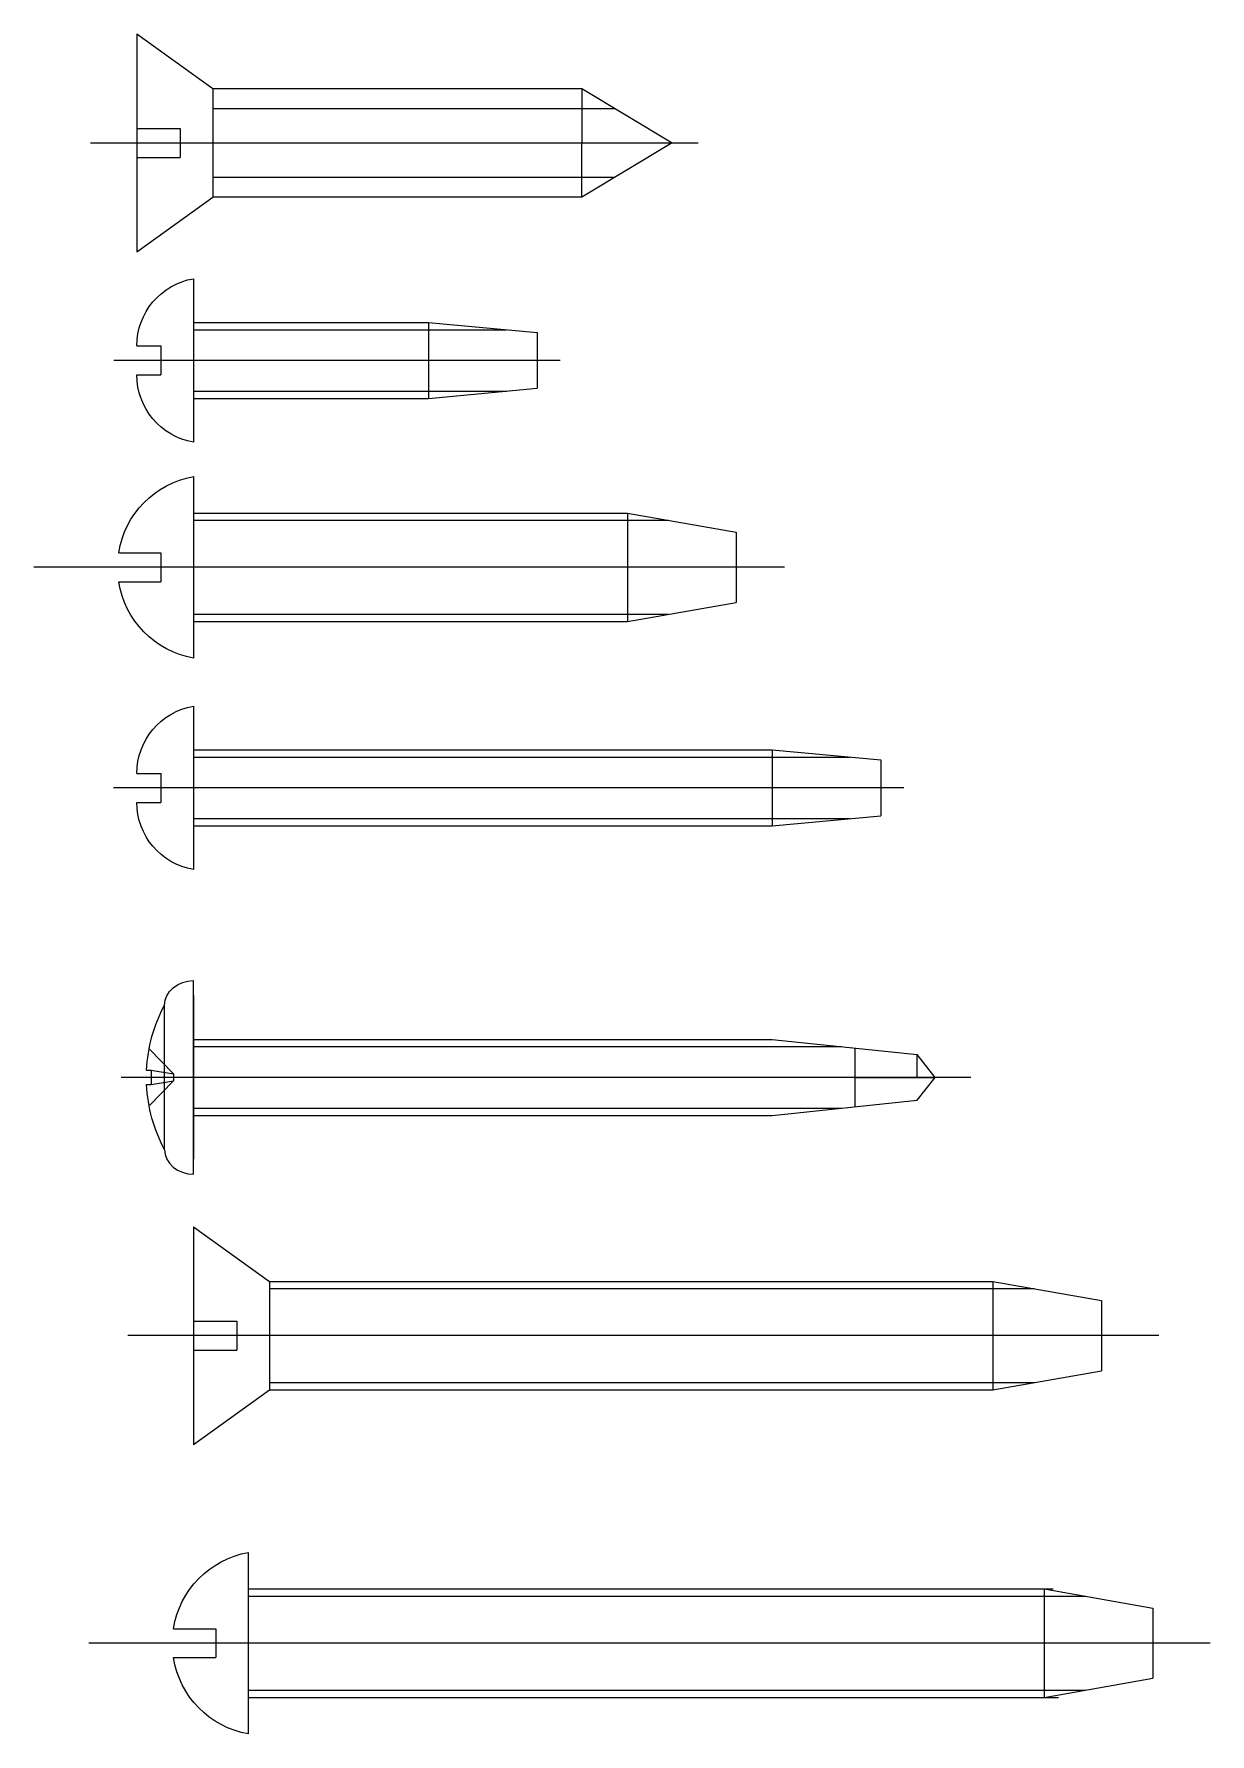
# Model space of a CAD drawing. Extents: x -395 to 1364, y -31 to 719.
# Drawn here: x 157.7 to 222.7, y 526.7 to 620.7 of the extents above; entities that cross this region are included whole.
import ezdxf

# ---------------------------------------------------------------- set-up
doc = ezdxf.new("R2010")
doc.units = 0
doc.layers.get('0').update_dxf_attribs({"linetype": 'CONTINUOUS'})
for name, color, linetype in [('CENTER', 1, 'Continuous'), ('DW', 2, 'Continuous'), ('HIDDEN', 251, 'Continuous')]:
    doc.layers.add(name, color=color, linetype=linetype)

# ---------------------------------------------------------------- blocks, each defined once
blk = doc.blocks.new('_____4_2_19_____10621-80')
for p, q in [((0, 4.52), (0, -4.52)), ((-13, 2.1), (-19, 1.542)), ((0, 2.1), (-13, 2.1)), ((-13, 2.1), (-13, -2.1)), ((-19, 1.542), (-19, -1.542)), ((3.137, 0.8), (1.8, 0.8)), ((1.8, 0.8), (1.8, -0.8)), ((3.137, -0.8), (1.8, -0.8)), ((-13, -2.1), (-19, -1.542)), ((0, -2.1), (-13, -2.1))]:
    blk.add_line(p, q)
for centre, start, end in [((-0.648, 0.791), 0.13276, 80.1459), ((-0.648, -0.791), 279.8541, 359.86724)]:
    blk.add_arc(centre, 3.785, start, end)
at = {"layer": 'CENTER'}
blk.add_line((-20.275, 0), (4.411, 0), dxfattribs=at)
at = {"layer": 'HIDDEN'}
for p, q in [((0, 1.7), (-17.301, 1.7)), ((0, -1.7), (-17.301, -1.7))]:
    blk.add_line(p, q, dxfattribs=at)
blk = doc.blocks.new('_____4_2_38_____10621-80')
for p, q in [((0, 4.52), (0, -4.52)), ((-32, 2.1), (-38, 1.542)), ((0, 2.1), (-32, 2.1)), ((-32, 2.1), (-32, -2.1)), ((-38, 1.542), (-38, -1.542)), ((3.137, 0.8), (1.8, 0.8)), ((1.8, 0.8), (1.8, -0.8)), ((3.137, -0.8), (1.8, -0.8)), ((-32, -2.1), (-38, -1.542)), ((0, -2.1), (-32, -2.1))]:
    blk.add_line(p, q)
for centre, start, end in [((-0.648, 0.791), 0.13276, 80.1459), ((-0.648, -0.791), 279.8541, 359.86724)]:
    blk.add_arc(centre, 3.785, start, end)
at = {"layer": 'CENTER'}
blk.add_line((-39.275, 0), (4.422, 0), dxfattribs=at)
at = {"layer": 'HIDDEN'}
for p, q in [((0, 1.7), (-36.301, 1.7)), ((0, -1.7), (-36.301, -1.7))]:
    blk.add_line(p, q, dxfattribs=at)
blk = doc.blocks.new('_____6_30_____106119-80')
for p, q in [((0, 6.02), (-4.2, 3)), ((0, 6.02), (0, -6.02)), ((-24.6, 3), (-29.6, 0)), ((-4.2, 3), (-24.6, 3)), ((-24.6, 3), (-24.6, 0)), ((-4.2, 3), (-4.2, -3)), ((-29.6, 0), (-24.6, -3)), ((-24.6, -3), (-24.6, 0)), ((0, 0.8), (-2.4, 0.8)), ((-2.4, 0.8), (-2.4, -0.8)), ((0, -0.8), (-2.4, -0.8)), ((-24.6, -3), (-4.2, -3)), ((0, -6.02), (-4.2, -3))]:
    blk.add_line(p, q)
at = {"layer": 'CENTER'}
blk.add_line((2.564, 0), (-31.045, 0), dxfattribs=at)
at = {"layer": 'HIDDEN'}
for p, q in [((-4.2, 1.9), (-26.433, 1.9)), ((-4.2, -1.9), (-26.433, -1.9))]:
    blk.add_line(p, q, dxfattribs=at)
blk = doc.blocks.new('_____6_30_____10621-80')
for p, q in [((0, 5.02), (0, -5.02)), ((-24, 3), (-30, 1.942)), ((0, 3), (-24, 3)), ((-24, 3), (-24, -3)), ((-30, 1.942), (-30, -1.942)), ((1.8, 0.8), (1.8, -0.8)), ((4.137, 0.8), (1.8, 0.8)), ((4.137, -0.8), (1.8, -0.8)), ((-24, -3), (-30, -1.942)), ((0, -3), (-24, -3))]:
    blk.add_line(p, q)
for start, end in [(9.02485, 79.83575), (280.16425, 350.97515)]:
    blk.add_arc((-0.9, 0), 5.1, start, end)
at = {"layer": 'CENTER'}
blk.add_line((-32.674, 0), (8.819, 0), dxfattribs=at)
at = {"layer": 'HIDDEN'}
for p, q in [((0, 2.6), (-26.269, 2.6)), ((0, -2.6), (-26.269, -2.6))]:
    blk.add_line(p, q, dxfattribs=at)
blk = doc.blocks.new('_____6_50_____10619-80')
for p, q in [((0, 6.02), (-4.2, 3)), ((0, 6.02), (0, -6.02)), ((-44.2, 3), (-50.2, 1.942)), ((-4.2, 3), (-44.2, 3)), ((-44.2, 3), (-44.2, -3)), ((-4.2, 3), (-4.2, -3)), ((-50.2, 1.942), (-50.2, -1.942)), ((0, 0.8), (-2.4, 0.8)), ((-2.4, 0.8), (-2.4, -0.8)), ((0, -0.8), (-2.4, -0.8)), ((-44.2, -3), (-50.2, -1.942)), ((-4.2, -3), (-44.2, -3)), ((0, -6.02), (-4.2, -3))]:
    blk.add_line(p, q)
at = {"layer": 'CENTER'}
blk.add_line((-53.37, 0), (3.636, 0), dxfattribs=at)
at = {"layer": 'HIDDEN'}
for p, q in [((-4.2, 2.6), (-46.469, 2.6)), ((-4.2, -2.6), (-46.469, -2.6))]:
    blk.add_line(p, q, dxfattribs=at)
blk = doc.blocks.new('_____6_50_____10621-80')
for p, q in [((0, 5.02), (0, -5.02)), ((-44, 3), (-50, 1.942)), ((0, 3), (-44.497, 3)), ((-44, 3), (-44, -3)), ((-50, 1.942), (-50, -1.942)), ((4.137, 0.8), (1.8, 0.8)), ((1.8, 0.8), (1.8, -0.8)), ((4.137, -0.8), (1.8, -0.8)), ((-44, -3), (-50, -1.942)), ((0, -3), (-44.789, -3))]:
    blk.add_line(p, q)
for start, end in [(9.02485, 79.83575), (280.16425, 350.97515)]:
    blk.add_arc((-0.9, 0), 5.1, start, end)
at = {"layer": 'CENTER'}
blk.add_line((-53.17, 0), (8.819, 0), dxfattribs=at)
at = {"layer": 'HIDDEN'}
for p, q in [((0, 2.6), (-46.269, 2.6)), ((0, -2.6), (-46.269, -2.6))]:
    blk.add_line(p, q, dxfattribs=at)
blk = doc.blocks.new('_____4_2_41_____________')
for p, q in [((0, -5.35), (0, 5.35)), ((0, 4.52), (0, -4.52)), ((1.6, 0), (1.6, 4)), ((-32, 2.1), (-40, 1.263)), ((0, 2.1), (-32, 2.1)), ((-41, 0), (-40, 1.263)), ((-40, 0), (-40, 1.263)), ((-36.57, 1.622), (-36.57, -1.622)), ((-36.57, 0), (-41, 0)), ((-40, -1.263), (-41, 0)), ((1.6, -4), (1.6, 0)), ((2.34, 0.4), (2.34, -0.4)), ((2.591, 0.4), (2.34, 0.4)), ((2.591, -0.4), (2.34, -0.4)), ((-32, -2.1), (-40, -1.263)), ((0, -2.1), (-32, -2.1))]:
    blk.add_line(p, q)
for points in [[(1.6, 4), (1.569, 4.263), (1.478, 4.517), (1.33, 4.75), (1.131, 4.955), (0.889, 5.122), (0.612, 5.247), (0.312, 5.324), (0, 5.35)], [(1.6, -4), (1.569, -4.263), (1.478, -4.517), (1.33, -4.75), (1.131, -4.955), (0.889, -5.122), (0.612, -5.247), (0.312, -5.324), (0, -5.35)]]:
    blk.add_lwpolyline(points)
for start, end in [(2.69727, 28.07249), (331.92751, 357.30273)]:
    blk.add_arc((-5.9, 0), 8.5, start, end)
at = {"layer": 'CENTER'}
blk.add_line((-42.981, 0), (4.001, 0), dxfattribs=at)
at = {"layer": 'DW'}
for p, q in [((1.102, 0.2), (2.451, 1.582)), ((2.34, 0.4), (1.102, 0.2)), ((1.102, 0.2), (1.102, -0.2)), ((2.34, -0.4), (1.102, -0.2)), ((1.102, -0.2), (2.451, -1.582))]:
    blk.add_line(p, q, dxfattribs=at)
at = {"layer": 'HIDDEN'}
for p, q in [((0, 1.7), (-35.823, 1.7)), ((0, -1.7), (-35.823, -1.7))]:
    blk.add_line(p, q, dxfattribs=at)

msp = doc.modelspace()

# ---------------------------------------------------------------- block references
at = {"xscale": -1}
for name, p in [('_____6_30_____106119-80', (163.361, 614.669)), ('_____4_2_19_____10621-80', (166.498, 602.643)), ('_____6_30_____10621-80', (166.498, 591.209)), ('_____4_2_38_____10621-80', (166.498, 579.014)), ('_____4_2_41_____________', (166.498, 563.01)), ('_____6_50_____10619-80', (166.498, 548.735)), ('_____6_50_____10621-80', (169.526, 531.732))]:
    msp.add_blockref(name, p, dxfattribs=at)

doc.saveas('drawing.dxf')
